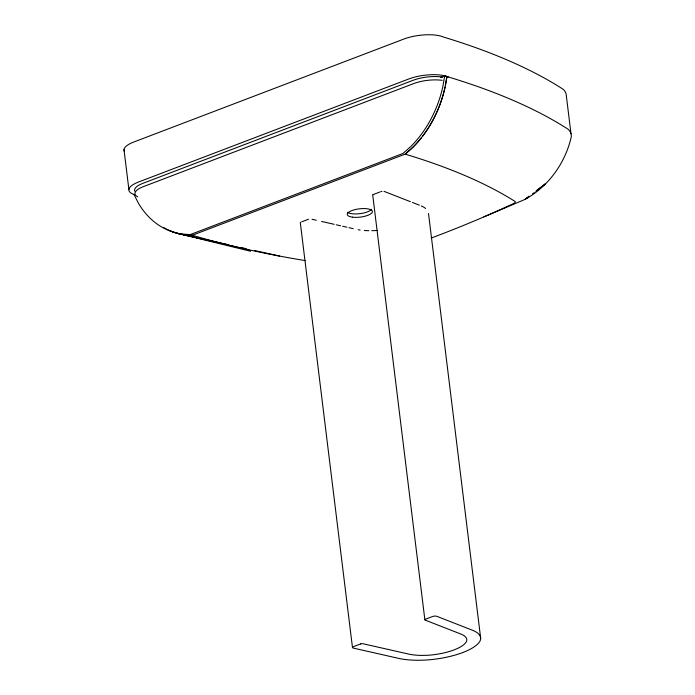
<?xml version="1.0" encoding="UTF-8"?>
<svg xmlns="http://www.w3.org/2000/svg" width="695" height="695" viewBox="0 0 695 695"><rect width="100%" height="100%" fill="white"/><g stroke="black" fill="none" stroke-linecap="round" stroke-linejoin="round"><path stroke-width="1.04" d="M483.868 216.883L524.925 199.448C547.929 186.859 564.531 164.081 570.821 138.722A71.255 23.43 -7 0 0 568.067 129.209A875.335 287.869 -7 0 0 448.275 76.945L444.713 75.877L442.706 87.257A97.422 73.574 -73.3 0 1 410.849 146.454L402.952 153.482L190.178 234.606L181.343 233.954A97.422 73.574 -73.3 0 1 138.444 203.261L133.944 194.365M535.845 191.368L545.201 183.975L536.757 190.421M529.147 196.225L524.925 199.448L529.121 196.364M532.474 193.896L534.151 192.663M440.665 77.423L444.713 75.877M302.021 221.705L308.493 219.229M379.739 192.072L373.258 194.539A2.085 0.686 -7 0 0 372.954 194.722M250.53 251.243L178.598 233.624L221.722 243.207M223.825 243.676L228.03 244.614M241.704 247.655L245.908 248.593M254.327 250.461L279.564 256.073M312.072 219.299L316.294 220.263M321.568 221.453L334.226 224.329M336.337 224.806L340.559 225.762M342.67 226.24L346.883 227.195M348.994 227.673L353.216 228.638M178.598 233.624L248.932 249.818M410.397 201.672L384.604 191.585A2.954 0.973 -7 0 0 384.005 191.429M412.387 202.445L419.328 205.164M570.995 133.744L566.095 93.825A71.255 23.43 -7 0 0 563.167 89.29A875.335 287.869 -7 0 0 443.375 37.017A26.619 8.748 -7 0 0 403.96 39.016L133.718 142.049A26.619 8.748 -7 0 0 124.266 151.171M428.511 213.504L480.662 638.21M424.871 619.81L372.729 195.104A2.085 0.686 -7 0 1 372.763 194.913M300.327 222.817L352.478 647.523M124.005 149.694L128.905 189.613M167.643 229.654A97.422 73.574 -73.3 0 0 183.532 234.615L192.367 235.258A811.673 266.932 -7 0 0 305.14 260.573M166.852 229.263A97.422 73.574 -73.3 0 1 163.742 227.569M134.43 194.652A26.619 8.748 -7 0 1 138.618 181.977L408.86 78.943A26.619 8.748 -7 0 1 448.275 76.945M445.521 84.964A97.239 73.435 -73.3 0 0 446.911 76.528L444.896 87.918A97.422 73.574 -73.3 0 1 413.038 147.114L405.142 154.134L192.359 235.258A97.239 73.435 -73.3 0 1 185.93 234.919M445.078 87.066A97.239 73.435 -73.3 0 1 422.708 136.064M421.387 137.758A97.239 73.435 -73.3 0 1 405.142 154.134A811.673 266.932 -7 0 1 515.282 201.585A7.584 2.493 -7 0 1 513.284 203.678A763.553 251.112 -7 0 1 431.3 238.037M183.81 234.649A97.239 73.435 -73.3 0 1 169.815 230.662M371.564 209.282A12.649 4.161 -7 0 1 360.114 213.643A12.649 4.161 -7 0 1 347.7 212.34M380.66 191.716A2.954 0.973 -7 0 1 381.929 191.446M421.266 205.937A49.189 16.176 -7 0 1 425.601 208.457M300.822 222.2A2.954 0.973 -7 0 1 301.091 222.053M377.637 230.419A35.228 11.589 -7 0 1 371.738 230.688M368.889 230.688A35.228 11.589 -7 0 1 364.345 230.488M360.149 230.036A35.228 11.589 -7 0 1 358.203 229.724M134.821 191.281A23.126 7.602 -7 0 1 143.005 183.289L413.247 80.255A23.126 7.602 -7 0 1 442.593 77.128M137.766 196.841A23.126 7.602 -7 0 1 143.413 186.625L413.655 83.591A23.126 7.602 -7 0 1 442.229 80.342M360.644 643.935L353.242 646.758A2.954 0.973 -7 0 0 353.321 648.096L398.687 658.382A49.189 16.176 -7 0 0 430.023 659.737A49.215 16.185 -7 0 0 480.228 640.599A49.189 16.176 -7 0 0 472.47 630.252L436.755 616.291A2.954 0.973 -7 0 0 432.811 616.422L425.41 619.245A2.085 0.686 -7 0 0 425.218 620.114L460.933 634.075A35.228 11.589 -7 0 1 466.519 641.416A35.263 11.598 -7 0 1 430.778 655.046A35.228 11.589 -7 0 1 408.53 654.056L363.164 643.77A2.085 0.686 -7 0 0 360.644 643.935M352.487 217.17A12.649 4.161 -7 0 0 372.338 212.027A12.649 4.161 -7 0 0 354.676 209.716A12.649 4.161 -7 0 0 352.487 217.17"/></g></svg>
